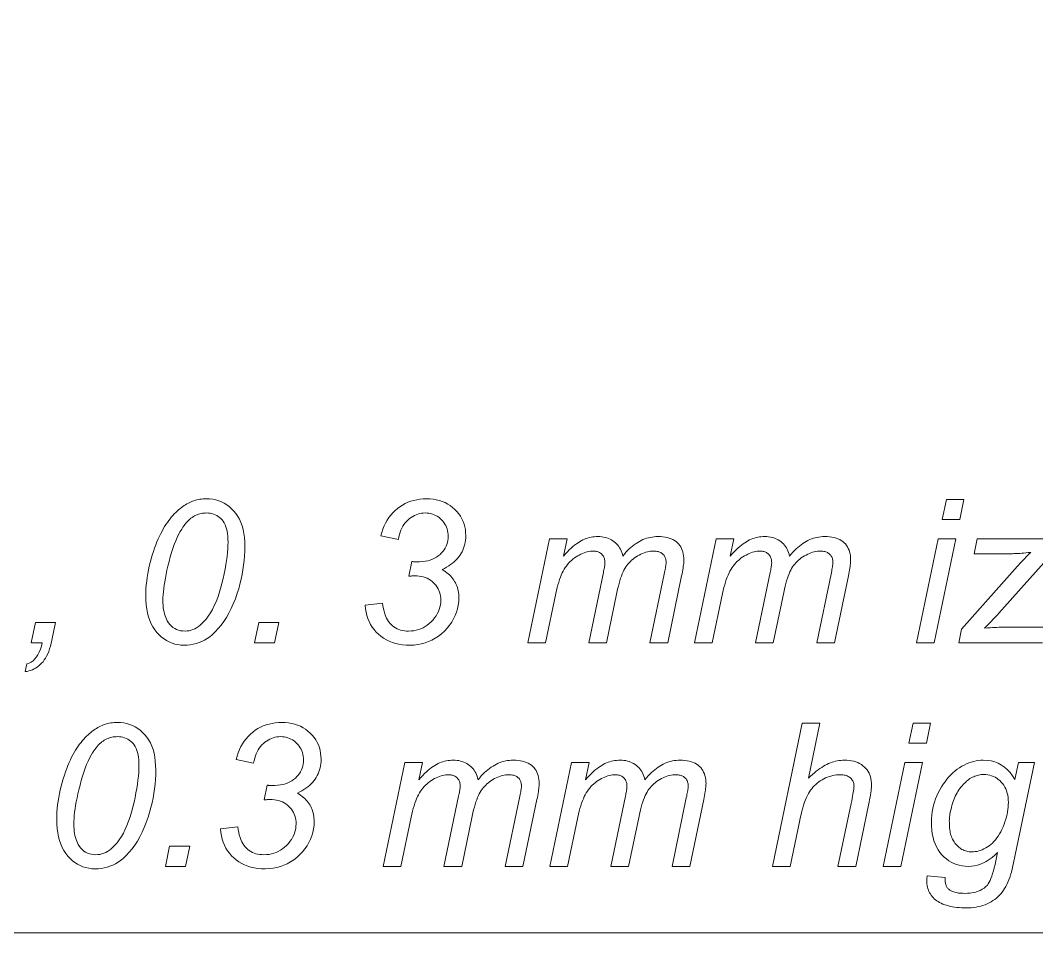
# Model space of a CAD drawing. Extents: x 0 to 420, y 0 to 594.
# Drawn here: x 207.22 to 228.49, y 207 to 226.1 of the extents above; entities that cross this region are included whole.
import ezdxf

# ---------------------------------------------------------------- set-up
doc = ezdxf.new("R2010")
doc.units = 0

msp = doc.modelspace()

# ---------------------------------------------------------------- linework, layer by layer
at = {"lineweight": 13}
for points in [[(145.285, 299.372), (168.107, 207), (242.626, 207)], [(228.612, 213.07), (226.863, 213.07), (226.922, 213.357), (228.09, 214.672), (228.116, 214.7), (228.142, 214.729), (228.168, 214.757), (228.195, 214.785), (228.222, 214.814), (228.251, 214.843), (228.279, 214.872), (228.309, 214.902), (228.338, 214.931), (228.369, 214.961), (228.318, 214.956), (228.269, 214.951), (228.224, 214.947), (228.182, 214.944), (228.142, 214.941), (228.106, 214.939), (228.072, 214.937), (228.042, 214.935), (228.015, 214.935), (227.99, 214.934), (227.182, 214.934), (227.247, 215.243), (228.927, 215.243)], [(228.878, 215.01), (227.7, 213.686), (227.679, 213.663), (227.656, 213.638), (227.631, 213.611), (227.604, 213.583), (227.575, 213.553), (227.544, 213.521), (227.511, 213.487), (227.476, 213.452), (227.44, 213.416), (227.401, 213.377), (227.461, 213.381), (227.517, 213.384), (227.569, 213.386), (227.617, 213.389), (227.661, 213.391), (227.702, 213.393), (227.738, 213.394), (227.771, 213.395), (227.8, 213.395), (227.824, 213.396), (228.68, 213.396)]]:
    msp.add_lwpolyline(points, dxfattribs=at)
for points in [[(209.845, 214.054), (209.846, 214.131), (209.849, 214.207), (209.855, 214.284), (209.863, 214.361), (209.873, 214.438), (209.886, 214.516), (209.901, 214.593), (209.918, 214.671), (209.937, 214.75), (209.959, 214.828), (209.981, 214.905), (210.005, 214.979), (210.029, 215.05), (210.053, 215.117), (210.078, 215.181), (210.104, 215.243), (210.13, 215.301), (210.157, 215.356), (210.184, 215.408), (210.211, 215.456), (210.239, 215.502), (210.267, 215.546), (210.296, 215.588), (210.324, 215.628), (210.353, 215.666), (210.382, 215.702), (210.411, 215.736), (210.44, 215.767), (210.47, 215.797), (210.5, 215.825), (210.53, 215.85), (210.559, 215.875), (210.589, 215.898), (210.618, 215.92), (210.648, 215.94), (210.677, 215.959), (210.706, 215.976), (210.736, 215.992), (210.765, 216.007), (210.793, 216.02), (210.823, 216.032), (210.852, 216.042), (210.883, 216.052), (210.914, 216.06), (210.946, 216.067), (210.978, 216.072), (211.011, 216.077), (211.045, 216.08), (211.079, 216.082), (211.114, 216.082), (211.181, 216.08), (211.247, 216.072), (211.31, 216.059), (211.371, 216.041), (211.429, 216.018), (211.485, 215.99), (211.539, 215.957), (211.591, 215.919), (211.641, 215.875), (211.688, 215.827), (211.731, 215.773), (211.771, 215.715), (211.805, 215.653), (211.835, 215.586), (211.86, 215.514), (211.881, 215.438), (211.897, 215.357), (211.909, 215.272), (211.916, 215.182), (211.918, 215.088), (211.916, 214.989), (211.912, 214.889), (211.904, 214.79), (211.892, 214.692), (211.878, 214.593), (211.86, 214.495), (211.84, 214.397), (211.816, 214.299), (211.789, 214.201), (211.758, 214.104), (211.719, 213.991), (211.677, 213.884), (211.632, 213.783), (211.584, 213.688), (211.533, 213.599), (211.479, 213.515), (211.423, 213.437), (211.363, 213.365), (211.3, 213.299), (211.234, 213.238), (211.182, 213.196), (211.128, 213.159), (211.073, 213.126), (211.017, 213.098), (210.959, 213.074), (210.899, 213.054), (210.838, 213.039), (210.776, 213.028), (210.712, 213.021), (210.647, 213.019), (210.581, 213.022), (210.516, 213.03), (210.454, 213.043), (210.394, 213.061), (210.336, 213.085), (210.28, 213.114), (210.226, 213.149), (210.174, 213.189), (210.125, 213.234), (210.077, 213.284), (210.033, 213.339), (209.994, 213.4), (209.959, 213.465), (209.929, 213.534), (209.903, 213.609), (209.882, 213.689), (209.866, 213.773), (209.854, 213.862), (209.847, 213.956)], [(214.437, 213.856), (214.797, 213.901), (214.806, 213.84), (214.818, 213.782), (214.831, 213.728), (214.846, 213.677), (214.863, 213.631), (214.882, 213.587), (214.903, 213.548), (214.926, 213.511), (214.951, 213.479), (214.978, 213.45), (215.007, 213.424), (215.038, 213.401), (215.07, 213.38), (215.104, 213.363), (215.14, 213.348), (215.178, 213.335), (215.217, 213.326), (215.258, 213.319), (215.301, 213.315), (215.346, 213.314), (215.4, 213.316), (215.452, 213.322), (215.503, 213.331), (215.553, 213.345), (215.601, 213.363), (215.648, 213.384), (215.693, 213.41), (215.737, 213.439), (215.779, 213.473), (215.819, 213.51), (215.857, 213.55), (215.891, 213.591), (215.921, 213.633), (215.947, 213.676), (215.969, 213.721), (215.987, 213.766), (216.001, 213.813), (216.011, 213.861), (216.017, 213.91), (216.019, 213.96), (216.017, 214.004), (216.013, 214.046), (216.005, 214.086), (215.995, 214.125), (215.982, 214.162), (215.965, 214.198), (215.946, 214.232), (215.923, 214.265), (215.898, 214.296), (215.869, 214.326), (215.839, 214.353), (215.806, 214.378), (215.771, 214.399), (215.734, 214.418), (215.695, 214.434), (215.653, 214.447), (215.61, 214.457), (215.565, 214.464), (215.518, 214.468), (215.468, 214.47), (215.462, 214.47), (215.454, 214.47), (215.446, 214.469), (215.436, 214.469), (215.424, 214.468), (215.412, 214.467), (215.398, 214.466), (215.383, 214.465), (215.367, 214.463), (215.35, 214.462), (215.413, 214.771), (215.424, 214.769), (215.434, 214.768), (215.445, 214.766), (215.455, 214.765), (215.465, 214.765), (215.476, 214.764), (215.486, 214.763), (215.496, 214.763), (215.506, 214.763), (215.515, 214.762), (215.577, 214.764), (215.636, 214.769), (215.693, 214.776), (215.746, 214.787), (215.796, 214.801), (215.843, 214.818), (215.888, 214.838), (215.929, 214.861), (215.968, 214.888), (216.004, 214.917), (216.036, 214.949), (216.065, 214.982), (216.091, 215.016), (216.113, 215.052), (216.132, 215.089), (216.147, 215.128), (216.159, 215.168), (216.168, 215.209), (216.173, 215.252), (216.174, 215.297), (216.173, 215.337), (216.169, 215.377), (216.162, 215.415), (216.152, 215.451), (216.139, 215.487), (216.124, 215.521), (216.106, 215.554), (216.085, 215.585), (216.061, 215.616), (216.034, 215.644), (216.006, 215.671), (215.976, 215.695), (215.945, 215.716), (215.912, 215.735), (215.878, 215.75), (215.844, 215.763), (215.807, 215.773), (215.77, 215.78), (215.731, 215.784), (215.691, 215.786), (215.652, 215.784), (215.614, 215.78), (215.576, 215.773), (215.539, 215.763), (215.503, 215.75), (215.468, 215.734), (215.433, 215.715), (215.399, 215.693), (215.366, 215.669), (215.334, 215.641), (215.304, 215.611), (215.275, 215.579), (215.249, 215.544), (215.226, 215.507), (215.204, 215.467), (215.185, 215.425), (215.168, 215.381), (215.153, 215.334), (215.141, 215.285), (215.131, 215.233), (214.766, 215.307), (214.786, 215.379), (214.809, 215.448), (214.835, 215.514), (214.865, 215.576), (214.898, 215.635), (214.934, 215.691), (214.974, 215.743), (215.017, 215.792), (215.063, 215.838), (215.112, 215.88), (215.164, 215.918), (215.218, 215.953), (215.274, 215.983), (215.332, 216.009), (215.392, 216.032), (215.453, 216.05), (215.517, 216.064), (215.582, 216.074), (215.649, 216.08), (215.718, 216.082), (215.79, 216.08), (215.86, 216.073), (215.926, 216.062), (215.99, 216.047), (216.051, 216.027), (216.11, 216.002), (216.165, 215.973), (216.218, 215.94), (216.268, 215.902), (216.315, 215.859), (216.358, 215.814), (216.397, 215.766), (216.431, 215.716), (216.461, 215.665), (216.486, 215.611), (216.506, 215.555), (216.522, 215.497), (216.534, 215.437), (216.54, 215.375), (216.543, 215.311), (216.542, 215.264), (216.538, 215.218), (216.532, 215.174), (216.523, 215.131), (216.512, 215.089), (216.498, 215.048), (216.482, 215.008), (216.464, 214.97), (216.442, 214.933), (216.419, 214.897), (216.393, 214.862), (216.364, 214.828), (216.334, 214.796), (216.3, 214.765), (216.264, 214.735), (216.226, 214.706), (216.185, 214.678), (216.142, 214.652), (216.096, 214.627), (216.048, 214.603), (216.082, 214.582), (216.114, 214.559), (216.145, 214.536), (216.174, 214.512), (216.201, 214.488), (216.227, 214.462), (216.25, 214.436), (216.272, 214.408), (216.292, 214.38), (216.31, 214.351), (216.327, 214.321), (216.342, 214.291), (216.355, 214.259), (216.366, 214.226), (216.376, 214.193), (216.384, 214.159), (216.39, 214.124), (216.394, 214.088), (216.397, 214.051), (216.397, 214.014), (216.394, 213.934), (216.385, 213.857), (216.37, 213.781), (216.349, 213.708), (216.322, 213.637), (216.289, 213.568), (216.25, 213.502), (216.204, 213.437), (216.153, 213.375), (216.096, 213.315), (216.034, 213.258), (215.97, 213.208), (215.904, 213.164), (215.835, 213.125), (215.764, 213.093), (215.691, 213.066), (215.615, 213.046), (215.537, 213.031), (215.457, 213.022), (215.374, 213.019), (215.294, 213.021), (215.218, 213.028), (215.144, 213.04), (215.074, 213.055), (215.006, 213.076), (214.942, 213.101), (214.881, 213.131), (214.823, 213.165), (214.768, 213.204), (214.716, 213.247), (214.668, 213.294), (214.625, 213.345), (214.586, 213.398), (214.551, 213.454), (214.521, 213.513), (214.495, 213.576), (214.474, 213.641), (214.457, 213.71), (214.445, 213.781)], [(226.515, 215.651), (226.603, 216.07), (226.971, 216.07), (226.883, 215.651)], [(210.203, 213.96), (210.204, 213.906), (210.207, 213.855), (210.211, 213.805), (210.218, 213.759), (210.226, 213.714), (210.236, 213.672), (210.248, 213.633), (210.262, 213.596), (210.278, 213.561), (210.295, 213.529), (210.321, 213.488), (210.35, 213.451), (210.381, 213.419), (210.414, 213.391), (210.45, 213.367), (210.488, 213.348), (210.529, 213.333), (210.572, 213.322), (210.618, 213.316), (210.666, 213.314), (210.708, 213.316), (210.75, 213.321), (210.791, 213.331), (210.831, 213.345), (210.871, 213.362), (210.909, 213.384), (210.947, 213.409), (210.984, 213.438), (211.021, 213.471), (211.056, 213.508), (211.106, 213.565), (211.153, 213.628), (211.197, 213.696), (211.239, 213.768), (211.279, 213.846), (211.316, 213.929), (211.35, 214.017), (211.382, 214.11), (211.411, 214.208), (211.438, 214.311), (211.462, 214.415), (211.484, 214.515), (211.503, 214.611), (211.52, 214.704), (211.534, 214.792), (211.545, 214.876), (211.554, 214.957), (211.561, 215.034), (211.565, 215.107), (211.566, 215.176), (211.565, 215.239), (211.561, 215.298), (211.555, 215.354), (211.546, 215.406), (211.535, 215.454), (211.521, 215.499), (211.505, 215.54), (211.487, 215.578), (211.466, 215.612), (211.442, 215.642), (211.417, 215.67), (211.389, 215.694), (211.361, 215.715), (211.33, 215.734), (211.299, 215.75), (211.265, 215.763), (211.23, 215.773), (211.194, 215.78), (211.155, 215.784), (211.116, 215.786), (211.086, 215.785), (211.058, 215.783), (211.029, 215.779), (211.001, 215.774), (210.973, 215.767), (210.946, 215.758), (210.919, 215.749), (210.892, 215.737), (210.866, 215.724), (210.84, 215.71), (210.815, 215.694), (210.79, 215.675), (210.765, 215.655), (210.74, 215.632), (210.715, 215.607), (210.691, 215.58), (210.667, 215.551), (210.643, 215.519), (210.619, 215.486), (210.596, 215.45), (210.563, 215.396), (210.531, 215.336), (210.5, 215.271), (210.47, 215.201), (210.441, 215.126), (210.413, 215.045), (210.385, 214.96), (210.358, 214.869), (210.332, 214.773), (210.307, 214.672), (210.288, 214.586), (210.27, 214.503), (210.254, 214.423), (210.241, 214.346), (210.229, 214.273), (210.22, 214.204), (210.212, 214.138), (210.207, 214.075), (210.204, 214.016)], [(217.84, 213.07), (218.294, 215.243), (218.665, 215.243), (218.589, 214.885), (218.63, 214.93), (218.67, 214.972), (218.709, 215.011), (218.747, 215.047), (218.785, 215.081), (218.821, 215.111), (218.857, 215.139), (218.892, 215.164), (218.926, 215.185), (218.959, 215.205), (218.991, 215.221), (219.025, 215.236), (219.059, 215.249), (219.093, 215.261), (219.128, 215.271), (219.164, 215.278), (219.2, 215.285), (219.236, 215.289), (219.274, 215.292), (219.312, 215.292), (219.351, 215.291), (219.39, 215.288), (219.427, 215.283), (219.463, 215.275), (219.497, 215.266), (219.531, 215.254), (219.563, 215.24), (219.593, 215.224), (219.622, 215.205), (219.65, 215.185), (219.676, 215.163), (219.701, 215.139), (219.723, 215.113), (219.744, 215.086), (219.763, 215.056), (219.78, 215.026), (219.795, 214.993), (219.808, 214.959), (219.82, 214.923), (219.829, 214.885), (219.863, 214.925), (219.896, 214.963), (219.93, 214.999), (219.965, 215.032), (219.999, 215.064), (220.034, 215.094), (220.07, 215.121), (220.106, 215.147), (220.142, 215.17), (220.178, 215.191), (220.215, 215.21), (220.252, 215.228), (220.29, 215.243), (220.328, 215.256), (220.366, 215.267), (220.405, 215.276), (220.444, 215.283), (220.484, 215.288), (220.524, 215.291), (220.564, 215.292), (220.617, 215.291), (220.667, 215.287), (220.715, 215.281), (220.76, 215.272), (220.802, 215.26), (220.842, 215.246), (220.878, 215.229), (220.912, 215.21), (220.944, 215.188), (220.972, 215.164), (220.998, 215.137), (221.021, 215.108), (221.042, 215.077), (221.059, 215.044), (221.074, 215.009), (221.086, 214.971), (221.096, 214.932), (221.103, 214.891), (221.107, 214.847), (221.108, 214.801), (221.108, 214.78), (221.106, 214.756), (221.104, 214.729), (221.101, 214.7), (221.096, 214.668), (221.091, 214.634), (221.085, 214.597), (221.078, 214.557), (221.07, 214.515), (221.061, 214.47), (220.769, 213.07), (220.398, 213.07), (220.697, 214.507), (220.704, 214.541), (220.711, 214.573), (220.717, 214.603), (220.722, 214.631), (220.726, 214.658), (220.73, 214.682), (220.732, 214.704), (220.734, 214.724), (220.735, 214.742), (220.736, 214.758), (220.735, 214.779), (220.733, 214.799), (220.73, 214.818), (220.725, 214.836), (220.719, 214.854), (220.711, 214.87), (220.703, 214.885), (220.693, 214.9), (220.681, 214.913), (220.668, 214.926), (220.654, 214.938), (220.639, 214.948), (220.623, 214.958), (220.605, 214.965), (220.587, 214.972), (220.567, 214.978), (220.547, 214.982), (220.525, 214.985), (220.502, 214.987), (220.478, 214.988), (220.445, 214.987), (220.411, 214.984), (220.378, 214.979), (220.344, 214.972), (220.311, 214.963), (220.277, 214.951), (220.243, 214.938), (220.209, 214.923), (220.175, 214.906), (220.14, 214.887), (220.107, 214.867), (220.075, 214.845), (220.044, 214.822), (220.015, 214.797), (219.988, 214.771), (219.962, 214.745), (219.937, 214.716), (219.914, 214.687), (219.893, 214.656), (219.873, 214.624), (219.854, 214.59), (219.836, 214.552), (219.818, 214.511), (219.801, 214.466), (219.784, 214.418), (219.768, 214.366), (219.752, 214.311), (219.736, 214.252), (219.721, 214.19), (219.706, 214.124), (219.485, 213.07), (219.115, 213.07), (219.422, 214.537), (219.428, 214.566), (219.434, 214.594), (219.439, 214.619), (219.443, 214.643), (219.447, 214.665), (219.45, 214.686), (219.452, 214.704), (219.453, 214.721), (219.454, 214.737), (219.455, 214.75), (219.454, 214.771), (219.452, 214.791), (219.449, 214.81), (219.444, 214.829), (219.438, 214.846), (219.431, 214.863), (219.422, 214.879), (219.412, 214.894), (219.401, 214.909), (219.388, 214.922), (219.375, 214.935), (219.36, 214.946), (219.345, 214.956), (219.329, 214.964), (219.312, 214.971), (219.294, 214.977), (219.276, 214.982), (219.256, 214.985), (219.236, 214.987), (219.215, 214.988), (219.184, 214.987), (219.152, 214.984), (219.119, 214.979), (219.087, 214.972), (219.054, 214.963), (219.021, 214.951), (218.987, 214.938), (218.953, 214.923), (218.919, 214.906), (218.885, 214.887), (218.851, 214.866), (218.818, 214.844), (218.787, 214.82), (218.757, 214.794), (218.728, 214.767), (218.701, 214.739), (218.674, 214.708), (218.649, 214.676), (218.626, 214.643), (218.603, 214.608), (218.582, 214.571), (218.562, 214.53), (218.542, 214.487), (218.523, 214.44), (218.505, 214.391), (218.487, 214.338), (218.471, 214.283), (218.455, 214.224), (218.44, 214.162), (218.425, 214.097), (218.211, 213.07)], [(221.331, 213.07), (221.786, 215.243), (222.156, 215.243), (222.08, 214.885), (222.121, 214.93), (222.161, 214.972), (222.2, 215.011), (222.239, 215.047), (222.276, 215.081), (222.312, 215.111), (222.348, 215.139), (222.383, 215.164), (222.417, 215.185), (222.45, 215.205), (222.482, 215.221), (222.516, 215.236), (222.55, 215.249), (222.584, 215.261), (222.619, 215.271), (222.655, 215.278), (222.691, 215.285), (222.728, 215.289), (222.765, 215.292), (222.803, 215.292), (222.842, 215.291), (222.881, 215.288), (222.918, 215.283), (222.954, 215.275), (222.989, 215.266), (223.022, 215.254), (223.054, 215.24), (223.084, 215.224), (223.113, 215.205), (223.141, 215.185), (223.168, 215.163), (223.192, 215.139), (223.215, 215.113), (223.235, 215.086), (223.254, 215.056), (223.271, 215.026), (223.286, 214.993), (223.299, 214.959), (223.311, 214.923), (223.32, 214.885), (223.354, 214.925), (223.387, 214.963), (223.421, 214.999), (223.456, 215.032), (223.49, 215.064), (223.526, 215.094), (223.561, 215.121), (223.597, 215.147), (223.633, 215.17), (223.669, 215.191), (223.706, 215.21), (223.743, 215.228), (223.781, 215.243), (223.819, 215.256), (223.857, 215.267), (223.896, 215.276), (223.935, 215.283), (223.975, 215.288), (224.015, 215.291), (224.055, 215.292), (224.108, 215.291), (224.158, 215.287), (224.206, 215.281), (224.251, 215.272), (224.293, 215.26), (224.333, 215.246), (224.369, 215.229), (224.403, 215.21), (224.435, 215.188), (224.463, 215.164), (224.489, 215.137), (224.512, 215.108), (224.533, 215.077), (224.55, 215.044), (224.565, 215.009), (224.578, 214.971), (224.587, 214.932), (224.594, 214.891), (224.598, 214.847), (224.599, 214.801), (224.599, 214.78), (224.597, 214.756), (224.595, 214.729), (224.592, 214.7), (224.588, 214.668), (224.582, 214.634), (224.576, 214.597), (224.569, 214.557), (224.561, 214.515), (224.552, 214.47), (224.26, 213.07), (223.889, 213.07), (224.188, 214.507), (224.195, 214.541), (224.202, 214.573), (224.208, 214.603), (224.213, 214.631), (224.217, 214.658), (224.221, 214.682), (224.223, 214.704), (224.225, 214.724), (224.227, 214.742), (224.227, 214.758), (224.226, 214.779), (224.224, 214.799), (224.221, 214.818), (224.216, 214.836), (224.21, 214.854), (224.203, 214.87), (224.194, 214.885), (224.184, 214.9), (224.172, 214.913), (224.159, 214.926), (224.145, 214.938), (224.13, 214.948), (224.114, 214.958), (224.097, 214.965), (224.078, 214.972), (224.058, 214.978), (224.038, 214.982), (224.016, 214.985), (223.993, 214.987), (223.969, 214.988), (223.936, 214.987), (223.903, 214.984), (223.869, 214.979), (223.835, 214.972), (223.802, 214.963), (223.768, 214.951), (223.734, 214.938), (223.7, 214.923), (223.666, 214.906), (223.631, 214.887), (223.598, 214.867), (223.566, 214.845), (223.535, 214.822), (223.506, 214.797), (223.479, 214.771), (223.453, 214.745), (223.428, 214.716), (223.406, 214.687), (223.384, 214.656), (223.364, 214.624), (223.346, 214.59), (223.327, 214.552), (223.309, 214.511), (223.292, 214.466), (223.275, 214.418), (223.259, 214.366), (223.243, 214.311), (223.227, 214.252), (223.212, 214.19), (223.198, 214.124), (222.977, 213.07), (222.606, 213.07), (222.913, 214.537), (222.919, 214.566), (222.925, 214.594), (222.93, 214.619), (222.934, 214.643), (222.938, 214.665), (222.941, 214.686), (222.943, 214.704), (222.945, 214.721), (222.946, 214.737), (222.946, 214.75), (222.945, 214.771), (222.943, 214.791), (222.94, 214.81), (222.935, 214.829), (222.929, 214.846), (222.922, 214.863), (222.913, 214.879), (222.903, 214.894), (222.892, 214.909), (222.879, 214.922), (222.866, 214.935), (222.851, 214.946), (222.836, 214.956), (222.82, 214.964), (222.803, 214.971), (222.785, 214.977), (222.767, 214.982), (222.747, 214.985), (222.727, 214.987), (222.706, 214.988), (222.675, 214.987), (222.643, 214.984), (222.611, 214.979), (222.578, 214.972), (222.545, 214.963), (222.512, 214.951), (222.478, 214.938), (222.445, 214.923), (222.41, 214.906), (222.376, 214.887), (222.342, 214.866), (222.309, 214.844), (222.278, 214.82), (222.248, 214.794), (222.219, 214.767), (222.192, 214.739), (222.165, 214.708), (222.141, 214.676), (222.117, 214.643), (222.095, 214.608), (222.073, 214.571), (222.053, 214.53), (222.033, 214.487), (222.014, 214.44), (221.996, 214.391), (221.978, 214.338), (221.962, 214.283), (221.946, 214.224), (221.931, 214.162), (221.917, 214.097), (221.702, 213.07)], [(225.975, 213.07), (226.429, 215.243), (226.799, 215.243), (226.345, 213.07)], [(207.447, 213.07), (207.535, 213.49), (207.956, 213.49), (207.88, 213.123), (207.866, 213.059), (207.85, 212.999), (207.832, 212.941), (207.812, 212.888), (207.792, 212.838), (207.769, 212.791), (207.745, 212.748), (207.72, 212.709), (207.693, 212.673), (207.665, 212.64), (207.635, 212.611), (207.604, 212.584), (207.572, 212.56), (207.539, 212.539), (207.505, 212.52), (207.47, 212.503), (207.434, 212.49), (207.397, 212.479), (207.359, 212.47), (207.32, 212.464), (207.354, 212.626), (207.402, 212.643), (207.445, 212.665), (207.486, 212.694), (207.523, 212.73), (207.557, 212.771), (207.587, 212.818), (207.614, 212.872), (207.638, 212.932), (207.659, 212.998), (207.676, 213.07)], [(212.121, 213.07), (212.209, 213.49), (212.628, 213.49), (212.538, 213.07)], [(207.981, 209.372), (207.982, 209.449), (207.985, 209.525), (207.991, 209.602), (207.999, 209.679), (208.009, 209.756), (208.022, 209.833), (208.036, 209.911), (208.053, 209.989), (208.073, 210.067), (208.094, 210.146), (208.117, 210.223), (208.141, 210.297), (208.165, 210.367), (208.189, 210.435), (208.214, 210.499), (208.24, 210.561), (208.266, 210.619), (208.292, 210.674), (208.319, 210.725), (208.347, 210.774), (208.375, 210.82), (208.403, 210.864), (208.431, 210.906), (208.46, 210.946), (208.489, 210.984), (208.518, 211.02), (208.547, 211.053), (208.576, 211.085), (208.606, 211.115), (208.636, 211.142), (208.665, 211.168), (208.695, 211.193), (208.725, 211.216), (208.754, 211.238), (208.784, 211.258), (208.813, 211.277), (208.842, 211.294), (208.871, 211.31), (208.9, 211.325), (208.929, 211.338), (208.958, 211.35), (208.988, 211.36), (209.019, 211.37), (209.05, 211.378), (209.081, 211.385), (209.114, 211.39), (209.147, 211.395), (209.18, 211.398), (209.215, 211.4), (209.249, 211.4), (209.317, 211.398), (209.382, 211.39), (209.445, 211.377), (209.506, 211.359), (209.565, 211.336), (209.621, 211.308), (209.675, 211.275), (209.727, 211.237), (209.776, 211.193), (209.823, 211.144), (209.867, 211.091), (209.906, 211.033), (209.941, 210.971), (209.971, 210.904), (209.996, 210.832), (210.017, 210.756), (210.033, 210.675), (210.044, 210.59), (210.051, 210.5), (210.054, 210.406), (210.052, 210.306), (210.047, 210.207), (210.039, 210.108), (210.028, 210.01), (210.014, 209.911), (209.996, 209.813), (209.975, 209.715), (209.952, 209.617), (209.924, 209.519), (209.894, 209.421), (209.855, 209.309), (209.813, 209.202), (209.768, 209.101), (209.72, 209.006), (209.669, 208.916), (209.615, 208.833), (209.558, 208.755), (209.499, 208.683), (209.436, 208.616), (209.37, 208.556), (209.318, 208.514), (209.264, 208.477), (209.209, 208.444), (209.152, 208.416), (209.094, 208.392), (209.035, 208.372), (208.974, 208.357), (208.912, 208.346), (208.848, 208.339), (208.783, 208.337), (208.716, 208.339), (208.652, 208.347), (208.59, 208.361), (208.53, 208.379), (208.472, 208.403), (208.416, 208.432), (208.362, 208.467), (208.31, 208.506), (208.26, 208.551), (208.213, 208.602), (208.169, 208.657), (208.129, 208.717), (208.094, 208.782), (208.064, 208.852), (208.039, 208.927), (208.018, 209.006), (208.002, 209.091), (207.99, 209.18), (207.983, 209.274)], [(211.408, 209.174), (211.769, 209.219), (211.778, 209.158), (211.789, 209.1), (211.802, 209.046), (211.817, 208.995), (211.834, 208.948), (211.853, 208.905), (211.874, 208.865), (211.898, 208.829), (211.923, 208.797), (211.95, 208.768), (211.979, 208.742), (212.009, 208.719), (212.042, 208.698), (212.076, 208.681), (212.112, 208.666), (212.149, 208.653), (212.189, 208.644), (212.23, 208.637), (212.272, 208.633), (212.317, 208.632), (212.371, 208.633), (212.424, 208.639), (212.475, 208.649), (212.524, 208.663), (212.573, 208.681), (212.619, 208.702), (212.664, 208.728), (212.708, 208.757), (212.75, 208.791), (212.791, 208.828), (212.829, 208.868), (212.863, 208.909), (212.892, 208.951), (212.918, 208.994), (212.94, 209.039), (212.958, 209.084), (212.972, 209.131), (212.982, 209.179), (212.988, 209.228), (212.99, 209.278), (212.989, 209.322), (212.984, 209.364), (212.977, 209.404), (212.966, 209.443), (212.953, 209.48), (212.936, 209.516), (212.917, 209.55), (212.895, 209.583), (212.869, 209.614), (212.841, 209.643), (212.81, 209.671), (212.777, 209.695), (212.742, 209.717), (212.705, 209.736), (212.666, 209.752), (212.625, 209.765), (212.582, 209.775), (212.536, 209.782), (212.489, 209.786), (212.44, 209.788), (212.433, 209.788), (212.426, 209.787), (212.417, 209.787), (212.407, 209.786), (212.396, 209.786), (212.383, 209.785), (212.37, 209.784), (212.355, 209.782), (212.338, 209.781), (212.321, 209.78), (212.384, 210.089), (212.395, 210.087), (212.406, 210.086), (212.416, 210.084), (212.426, 210.083), (212.437, 210.082), (212.447, 210.082), (212.457, 210.081), (212.467, 210.081), (212.477, 210.08), (212.487, 210.08), (212.549, 210.082), (212.608, 210.087), (212.664, 210.094), (212.717, 210.105), (212.767, 210.119), (212.815, 210.136), (212.859, 210.156), (212.901, 210.179), (212.939, 210.206), (212.975, 210.235), (213.007, 210.266), (213.036, 210.299), (213.062, 210.334), (213.084, 210.37), (213.103, 210.407), (213.118, 210.446), (213.13, 210.486), (213.139, 210.527), (213.144, 210.57), (213.146, 210.614), (213.144, 210.655), (213.14, 210.695), (213.133, 210.733), (213.123, 210.769), (213.111, 210.805), (213.095, 210.839), (213.077, 210.872), (213.056, 210.903), (213.032, 210.933), (213.006, 210.962), (212.977, 210.989), (212.947, 211.013), (212.916, 211.034), (212.883, 211.053), (212.85, 211.068), (212.815, 211.081), (212.779, 211.091), (212.741, 211.098), (212.703, 211.102), (212.663, 211.104), (212.624, 211.102), (212.585, 211.098), (212.547, 211.091), (212.51, 211.08), (212.474, 211.067), (212.439, 211.052), (212.404, 211.033), (212.371, 211.011), (212.338, 210.987), (212.306, 210.959), (212.275, 210.929), (212.247, 210.897), (212.221, 210.862), (212.197, 210.825), (212.176, 210.785), (212.156, 210.743), (212.139, 210.699), (212.125, 210.652), (212.112, 210.603), (212.102, 210.551), (211.738, 210.625), (211.758, 210.697), (211.78, 210.766), (211.807, 210.832), (211.836, 210.894), (211.869, 210.953), (211.906, 211.009), (211.945, 211.061), (211.988, 211.11), (212.034, 211.155), (212.084, 211.198), (212.136, 211.236), (212.19, 211.271), (212.246, 211.301), (212.303, 211.327), (212.363, 211.35), (212.425, 211.368), (212.488, 211.382), (212.553, 211.392), (212.62, 211.398), (212.689, 211.4), (212.762, 211.398), (212.831, 211.391), (212.898, 211.38), (212.962, 211.365), (213.023, 211.345), (213.081, 211.32), (213.136, 211.291), (213.189, 211.258), (213.239, 211.22), (213.286, 211.177), (213.329, 211.132), (213.368, 211.084), (213.402, 211.034), (213.432, 210.982), (213.457, 210.929), (213.478, 210.873), (213.494, 210.815), (213.505, 210.755), (213.512, 210.693), (213.514, 210.629), (213.513, 210.582), (213.509, 210.536), (213.503, 210.492), (213.494, 210.449), (213.483, 210.407), (213.47, 210.366), (213.453, 210.326), (213.435, 210.288), (213.414, 210.25), (213.39, 210.214), (213.364, 210.18), (213.336, 210.146), (213.305, 210.114), (213.271, 210.082), (213.236, 210.052), (213.197, 210.024), (213.156, 209.996), (213.113, 209.97), (213.067, 209.945), (213.019, 209.921), (213.053, 209.899), (213.086, 209.877), (213.116, 209.854), (213.145, 209.83), (213.173, 209.806), (213.198, 209.78), (213.222, 209.754), (213.243, 209.726), (213.264, 209.698), (213.282, 209.669), (213.298, 209.639), (213.313, 209.608), (213.326, 209.577), (213.337, 209.544), (213.347, 209.511), (213.355, 209.477), (213.361, 209.442), (213.365, 209.406), (213.368, 209.369), (213.369, 209.331), (213.366, 209.252), (213.357, 209.174), (213.342, 209.099), (213.321, 209.026), (213.293, 208.955), (213.26, 208.886), (213.221, 208.82), (213.176, 208.755), (213.124, 208.693), (213.067, 208.633), (213.005, 208.576), (212.942, 208.526), (212.875, 208.482), (212.807, 208.443), (212.736, 208.411), (212.662, 208.384), (212.587, 208.363), (212.509, 208.349), (212.428, 208.34), (212.346, 208.337), (212.266, 208.339), (212.189, 208.346), (212.115, 208.357), (212.045, 208.373), (211.978, 208.394), (211.913, 208.419), (211.852, 208.449), (211.794, 208.483), (211.739, 208.522), (211.688, 208.565), (211.64, 208.612), (211.596, 208.662), (211.557, 208.716), (211.523, 208.772), (211.493, 208.831), (211.467, 208.894), (211.446, 208.959), (211.429, 209.028), (211.416, 209.099)], [(222.96, 208.388), (223.586, 211.388), (223.957, 211.388), (223.717, 210.236), (223.758, 210.275), (223.799, 210.312), (223.839, 210.346), (223.878, 210.378), (223.917, 210.408), (223.955, 210.436), (223.993, 210.461), (224.03, 210.484), (224.066, 210.505), (224.102, 210.523), (224.138, 210.54), (224.174, 210.555), (224.21, 210.568), (224.246, 210.579), (224.283, 210.589), (224.319, 210.596), (224.356, 210.603), (224.393, 210.607), (224.431, 210.609), (224.468, 210.61), (224.521, 210.609), (224.572, 210.605), (224.62, 210.598), (224.665, 210.588), (224.708, 210.575), (224.749, 210.559), (224.787, 210.541), (224.823, 210.519), (224.857, 210.495), (224.888, 210.468), (224.916, 210.439), (224.942, 210.408), (224.964, 210.375), (224.984, 210.34), (225, 210.303), (225.013, 210.265), (225.024, 210.224), (225.031, 210.182), (225.036, 210.138), (225.037, 210.093), (225.037, 210.068), (225.035, 210.039), (225.031, 210.007), (225.027, 209.97), (225.021, 209.93), (225.014, 209.886), (225.005, 209.838), (224.995, 209.786), (224.984, 209.731), (224.972, 209.671), (224.704, 208.388), (224.333, 208.388), (224.61, 209.704), (224.621, 209.759), (224.631, 209.81), (224.64, 209.857), (224.648, 209.899), (224.654, 209.937), (224.659, 209.971), (224.664, 210.001), (224.667, 210.026), (224.668, 210.047), (224.669, 210.064), (224.668, 210.085), (224.666, 210.105), (224.662, 210.124), (224.657, 210.143), (224.651, 210.161), (224.642, 210.178), (224.633, 210.194), (224.622, 210.209), (224.609, 210.224), (224.595, 210.238), (224.58, 210.251), (224.563, 210.262), (224.545, 210.272), (224.526, 210.281), (224.505, 210.289), (224.483, 210.295), (224.46, 210.299), (224.435, 210.303), (224.41, 210.305), (224.382, 210.305), (224.343, 210.304), (224.303, 210.301), (224.264, 210.296), (224.225, 210.289), (224.187, 210.279), (224.148, 210.268), (224.111, 210.254), (224.073, 210.238), (224.036, 210.22), (224, 210.2), (223.964, 210.178), (223.93, 210.155), (223.898, 210.13), (223.867, 210.103), (223.837, 210.075), (223.81, 210.046), (223.783, 210.014), (223.759, 209.982), (223.736, 209.947), (223.714, 209.912), (223.694, 209.873), (223.674, 209.829), (223.654, 209.781), (223.634, 209.729), (223.615, 209.672), (223.597, 209.611), (223.578, 209.545), (223.56, 209.475), (223.542, 209.4), (223.525, 209.321), (223.331, 208.388)], [(225.817, 210.968), (225.905, 211.388), (226.273, 211.388), (226.185, 210.968)], [(208.339, 209.278), (208.34, 209.224), (208.342, 209.173), (208.347, 209.123), (208.354, 209.076), (208.362, 209.032), (208.372, 208.99), (208.384, 208.951), (208.398, 208.913), (208.413, 208.879), (208.431, 208.846), (208.457, 208.806), (208.486, 208.769), (208.517, 208.737), (208.55, 208.709), (208.586, 208.685), (208.624, 208.666), (208.665, 208.651), (208.708, 208.64), (208.753, 208.634), (208.801, 208.632), (208.844, 208.633), (208.886, 208.639), (208.927, 208.649), (208.967, 208.663), (209.006, 208.68), (209.045, 208.702), (209.083, 208.727), (209.12, 208.756), (209.157, 208.789), (209.192, 208.826), (209.242, 208.883), (209.289, 208.946), (209.333, 209.013), (209.375, 209.086), (209.414, 209.164), (209.451, 209.247), (209.486, 209.335), (209.518, 209.428), (209.547, 209.526), (209.574, 209.629), (209.598, 209.733), (209.62, 209.833), (209.639, 209.929), (209.656, 210.021), (209.67, 210.11), (209.681, 210.194), (209.69, 210.275), (209.697, 210.352), (209.7, 210.425), (209.702, 210.494), (209.7, 210.557), (209.697, 210.616), (209.691, 210.672), (209.682, 210.724), (209.671, 210.772), (209.657, 210.817), (209.641, 210.858), (209.622, 210.896), (209.601, 210.93), (209.578, 210.96), (209.552, 210.988), (209.525, 211.012), (209.497, 211.033), (209.466, 211.052), (209.434, 211.068), (209.401, 211.081), (209.366, 211.091), (209.329, 211.098), (209.291, 211.102), (209.251, 211.104), (209.222, 211.103), (209.193, 211.101), (209.165, 211.097), (209.137, 211.091), (209.109, 211.085), (209.082, 211.076), (209.055, 211.066), (209.028, 211.055), (209.002, 211.042), (208.976, 211.028), (208.951, 211.012), (208.926, 210.993), (208.901, 210.973), (208.876, 210.95), (208.851, 210.925), (208.827, 210.898), (208.803, 210.869), (208.779, 210.837), (208.755, 210.804), (208.732, 210.768), (208.699, 210.713), (208.667, 210.654), (208.636, 210.589), (208.606, 210.519), (208.577, 210.444), (208.548, 210.363), (208.521, 210.278), (208.494, 210.187), (208.468, 210.091), (208.443, 209.99), (208.423, 209.904), (208.406, 209.82), (208.39, 209.741), (208.376, 209.664), (208.365, 209.591), (208.355, 209.522), (208.348, 209.456), (208.343, 209.393), (208.34, 209.334)], [(214.812, 208.388), (215.266, 210.561), (215.636, 210.561), (215.56, 210.203), (215.601, 210.248), (215.641, 210.29), (215.681, 210.329), (215.719, 210.365), (215.756, 210.399), (215.793, 210.429), (215.828, 210.457), (215.863, 210.481), (215.897, 210.503), (215.93, 210.522), (215.963, 210.539), (215.996, 210.554), (216.03, 210.567), (216.064, 210.579), (216.099, 210.588), (216.135, 210.596), (216.171, 210.602), (216.208, 210.607), (216.245, 210.609), (216.283, 210.61), (216.323, 210.609), (216.361, 210.606), (216.398, 210.601), (216.434, 210.593), (216.469, 210.584), (216.502, 210.572), (216.534, 210.558), (216.564, 210.542), (216.594, 210.523), (216.622, 210.503), (216.648, 210.481), (216.672, 210.457), (216.695, 210.431), (216.716, 210.403), (216.734, 210.374), (216.751, 210.343), (216.766, 210.311), (216.78, 210.277), (216.791, 210.241), (216.801, 210.203), (216.834, 210.243), (216.868, 210.281), (216.902, 210.317), (216.936, 210.35), (216.971, 210.382), (217.006, 210.411), (217.041, 210.439), (217.077, 210.464), (217.113, 210.488), (217.15, 210.509), (217.186, 210.528), (217.224, 210.546), (217.261, 210.561), (217.299, 210.574), (217.338, 210.585), (217.376, 210.594), (217.415, 210.601), (217.455, 210.606), (217.495, 210.609), (217.535, 210.61), (217.588, 210.609), (217.639, 210.605), (217.686, 210.599), (217.731, 210.59), (217.773, 210.578), (217.813, 210.564), (217.85, 210.547), (217.884, 210.528), (217.915, 210.506), (217.943, 210.481), (217.969, 210.455), (217.992, 210.426), (218.013, 210.395), (218.031, 210.362), (218.046, 210.326), (218.058, 210.289), (218.067, 210.25), (218.074, 210.208), (218.078, 210.165), (218.08, 210.119), (218.079, 210.098), (218.078, 210.074), (218.075, 210.047), (218.072, 210.018), (218.068, 209.986), (218.063, 209.952), (218.057, 209.915), (218.049, 209.875), (218.041, 209.833), (218.033, 209.788), (217.74, 208.388), (217.369, 208.388), (217.668, 209.825), (217.676, 209.859), (217.682, 209.891), (217.688, 209.921), (217.693, 209.949), (217.697, 209.975), (217.701, 210), (217.704, 210.022), (217.706, 210.042), (217.707, 210.06), (217.707, 210.076), (217.706, 210.097), (217.704, 210.117), (217.701, 210.136), (217.696, 210.154), (217.69, 210.171), (217.683, 210.188), (217.674, 210.203), (217.664, 210.218), (217.652, 210.231), (217.64, 210.244), (217.626, 210.256), (217.61, 210.266), (217.594, 210.275), (217.577, 210.283), (217.558, 210.29), (217.539, 210.296), (217.518, 210.3), (217.496, 210.303), (217.473, 210.305), (217.449, 210.305), (217.416, 210.304), (217.383, 210.301), (217.349, 210.296), (217.316, 210.289), (217.282, 210.28), (217.248, 210.269), (217.214, 210.256), (217.18, 210.241), (217.146, 210.224), (217.112, 210.205), (217.078, 210.185), (217.046, 210.163), (217.015, 210.139), (216.986, 210.115), (216.959, 210.089), (216.933, 210.062), (216.909, 210.034), (216.886, 210.005), (216.864, 209.974), (216.845, 209.942), (216.826, 209.908), (216.807, 209.87), (216.79, 209.829), (216.772, 209.784), (216.755, 209.736), (216.739, 209.684), (216.723, 209.629), (216.707, 209.57), (216.692, 209.508), (216.678, 209.442), (216.457, 208.388), (216.086, 208.388), (216.393, 209.855), (216.4, 209.884), (216.405, 209.912), (216.41, 209.937), (216.414, 209.961), (216.418, 209.983), (216.421, 210.004), (216.423, 210.022), (216.425, 210.039), (216.426, 210.055), (216.426, 210.068), (216.425, 210.089), (216.423, 210.109), (216.42, 210.128), (216.415, 210.147), (216.409, 210.164), (216.402, 210.181), (216.394, 210.197), (216.384, 210.212), (216.372, 210.226), (216.36, 210.24), (216.346, 210.252), (216.331, 210.264), (216.316, 210.273), (216.3, 210.282), (216.283, 210.289), (216.265, 210.295), (216.247, 210.3), (216.228, 210.303), (216.208, 210.305), (216.187, 210.305), (216.155, 210.304), (216.123, 210.301), (216.091, 210.296), (216.058, 210.289), (216.025, 210.28), (215.992, 210.269), (215.959, 210.256), (215.925, 210.241), (215.891, 210.224), (215.856, 210.205), (215.822, 210.184), (215.79, 210.162), (215.758, 210.138), (215.728, 210.112), (215.699, 210.085), (215.672, 210.057), (215.646, 210.026), (215.621, 209.994), (215.597, 209.961), (215.575, 209.926), (215.554, 209.889), (215.533, 209.848), (215.513, 209.805), (215.494, 209.758), (215.476, 209.709), (215.459, 209.656), (215.442, 209.6), (215.426, 209.542), (215.411, 209.48), (215.397, 209.415), (215.182, 208.388)], [(218.303, 208.388), (218.757, 210.561), (219.127, 210.561), (219.052, 210.203), (219.093, 210.248), (219.133, 210.29), (219.172, 210.329), (219.21, 210.365), (219.247, 210.399), (219.284, 210.429), (219.319, 210.457), (219.354, 210.481), (219.388, 210.503), (219.421, 210.522), (219.454, 210.539), (219.487, 210.554), (219.521, 210.567), (219.556, 210.579), (219.591, 210.588), (219.626, 210.596), (219.662, 210.602), (219.699, 210.607), (219.736, 210.609), (219.774, 210.61), (219.814, 210.609), (219.852, 210.606), (219.89, 210.601), (219.925, 210.593), (219.96, 210.584), (219.993, 210.572), (220.025, 210.558), (220.056, 210.542), (220.085, 210.523), (220.113, 210.503), (220.139, 210.481), (220.163, 210.457), (220.186, 210.431), (220.207, 210.403), (220.225, 210.374), (220.242, 210.343), (220.258, 210.311), (220.271, 210.277), (220.282, 210.241), (220.292, 210.203), (220.325, 210.243), (220.359, 210.281), (220.393, 210.317), (220.427, 210.35), (220.462, 210.382), (220.497, 210.411), (220.532, 210.439), (220.568, 210.464), (220.604, 210.488), (220.641, 210.509), (220.677, 210.528), (220.715, 210.546), (220.752, 210.561), (220.79, 210.574), (220.829, 210.585), (220.867, 210.594), (220.907, 210.601), (220.946, 210.606), (220.986, 210.609), (221.026, 210.61), (221.079, 210.609), (221.13, 210.605), (221.177, 210.599), (221.222, 210.59), (221.265, 210.578), (221.304, 210.564), (221.341, 210.547), (221.375, 210.528), (221.406, 210.506), (221.435, 210.481), (221.46, 210.455), (221.484, 210.426), (221.504, 210.395), (221.522, 210.362), (221.537, 210.326), (221.549, 210.289), (221.558, 210.25), (221.565, 210.208), (221.569, 210.165), (221.571, 210.119), (221.57, 210.098), (221.569, 210.074), (221.566, 210.047), (221.563, 210.018), (221.559, 209.986), (221.554, 209.952), (221.548, 209.915), (221.541, 209.875), (221.533, 209.833), (221.524, 209.788), (221.231, 208.388), (220.861, 208.388), (221.159, 209.825), (221.167, 209.859), (221.173, 209.891), (221.179, 209.921), (221.184, 209.949), (221.189, 209.975), (221.192, 210), (221.195, 210.022), (221.197, 210.042), (221.198, 210.06), (221.198, 210.076), (221.198, 210.097), (221.196, 210.117), (221.192, 210.136), (221.187, 210.154), (221.181, 210.171), (221.174, 210.188), (221.165, 210.203), (221.155, 210.218), (221.144, 210.231), (221.131, 210.244), (221.117, 210.256), (221.102, 210.266), (221.085, 210.275), (221.068, 210.283), (221.049, 210.29), (221.03, 210.296), (221.009, 210.3), (220.987, 210.303), (220.964, 210.305), (220.94, 210.305), (220.907, 210.304), (220.874, 210.301), (220.84, 210.296), (220.807, 210.289), (220.773, 210.28), (220.739, 210.269), (220.705, 210.256), (220.671, 210.241), (220.637, 210.224), (220.603, 210.205), (220.569, 210.185), (220.537, 210.163), (220.507, 210.139), (220.478, 210.115), (220.45, 210.089), (220.424, 210.062), (220.4, 210.034), (220.377, 210.005), (220.356, 209.974), (220.336, 209.942), (220.317, 209.908), (220.299, 209.87), (220.281, 209.829), (220.263, 209.784), (220.246, 209.736), (220.23, 209.684), (220.214, 209.629), (220.199, 209.57), (220.184, 209.508), (220.169, 209.442), (219.948, 208.388), (219.578, 208.388), (219.884, 209.855), (219.891, 209.884), (219.896, 209.912), (219.901, 209.937), (219.905, 209.961), (219.909, 209.983), (219.912, 210.004), (219.914, 210.022), (219.916, 210.039), (219.917, 210.055), (219.917, 210.068), (219.917, 210.089), (219.915, 210.109), (219.911, 210.128), (219.907, 210.147), (219.901, 210.164), (219.893, 210.181), (219.885, 210.197), (219.875, 210.212), (219.863, 210.226), (219.851, 210.24), (219.837, 210.252), (219.823, 210.264), (219.807, 210.273), (219.791, 210.282), (219.774, 210.289), (219.757, 210.295), (219.738, 210.3), (219.719, 210.303), (219.699, 210.305), (219.678, 210.305), (219.646, 210.304), (219.614, 210.301), (219.582, 210.296), (219.549, 210.289), (219.516, 210.28), (219.483, 210.269), (219.45, 210.256), (219.416, 210.241), (219.382, 210.224), (219.347, 210.205), (219.313, 210.184), (219.281, 210.162), (219.249, 210.138), (219.219, 210.112), (219.191, 210.085), (219.163, 210.057), (219.137, 210.026), (219.112, 209.994), (219.088, 209.961), (219.066, 209.926), (219.045, 209.889), (219.024, 209.848), (219.004, 209.805), (218.985, 209.758), (218.967, 209.709), (218.95, 209.656), (218.933, 209.6), (218.917, 209.542), (218.902, 209.48), (218.888, 209.415), (218.673, 208.388)], [(225.277, 208.388), (225.731, 210.561), (226.101, 210.561), (225.647, 208.388)], [(226.202, 208.192), (226.576, 208.157), (226.576, 208.132), (226.576, 208.109), (226.577, 208.086), (226.579, 208.065), (226.582, 208.046), (226.585, 208.027), (226.589, 208.01), (226.595, 207.994), (226.6, 207.98), (226.607, 207.966), (226.614, 207.954), (226.622, 207.942), (226.631, 207.931), (226.641, 207.92), (226.652, 207.91), (226.663, 207.901), (226.676, 207.892), (226.689, 207.883), (226.703, 207.875), (226.717, 207.868), (226.738, 207.86), (226.76, 207.852), (226.783, 207.845), (226.807, 207.839), (226.832, 207.834), (226.859, 207.83), (226.887, 207.827), (226.916, 207.825), (226.946, 207.824), (226.977, 207.823), (227.043, 207.825), (227.104, 207.83), (227.162, 207.839), (227.216, 207.851), (227.266, 207.867), (227.312, 207.886), (227.355, 207.908), (227.394, 207.935), (227.429, 207.964), (227.46, 207.997), (227.479, 208.023), (227.498, 208.055), (227.517, 208.092), (227.535, 208.134), (227.553, 208.182), (227.57, 208.236), (227.588, 208.295), (227.605, 208.359), (227.622, 208.429), (227.638, 208.505), (227.675, 208.681), (227.617, 208.625), (227.558, 208.575), (227.499, 208.531), (227.438, 208.493), (227.377, 208.461), (227.316, 208.435), (227.253, 208.414), (227.19, 208.4), (227.126, 208.391), (227.061, 208.388), (226.996, 208.39), (226.934, 208.398), (226.873, 208.41), (226.815, 208.427), (226.759, 208.449), (226.704, 208.475), (226.653, 208.507), (226.603, 208.543), (226.555, 208.584), (226.51, 208.63), (226.467, 208.681), (226.43, 208.736), (226.396, 208.794), (226.368, 208.857), (226.343, 208.923), (226.323, 208.994), (226.308, 209.069), (226.297, 209.147), (226.29, 209.23), (226.288, 209.317), (226.289, 209.39), (226.295, 209.461), (226.303, 209.531), (226.316, 209.601), (226.331, 209.669), (226.351, 209.735), (226.373, 209.801), (226.4, 209.865), (226.429, 209.928), (226.463, 209.99), (226.498, 210.05), (226.535, 210.107), (226.574, 210.161), (226.613, 210.212), (226.654, 210.26), (226.697, 210.305), (226.74, 210.346), (226.785, 210.385), (226.831, 210.421), (226.879, 210.454), (226.927, 210.484), (226.976, 210.51), (227.025, 210.534), (227.075, 210.554), (227.124, 210.571), (227.174, 210.585), (227.224, 210.596), (227.275, 210.604), (227.325, 210.609), (227.376, 210.61), (227.46, 210.606), (227.54, 210.594), (227.615, 210.574), (227.687, 210.546), (227.755, 210.509), (227.819, 210.465), (227.879, 210.412), (227.935, 210.351), (227.987, 210.282), (228.035, 210.205), (228.109, 210.561), (228.449, 210.561), (228.011, 208.464), (227.996, 208.396), (227.98, 208.331), (227.964, 208.27), (227.946, 208.211), (227.928, 208.156), (227.909, 208.104), (227.888, 208.054), (227.867, 208.008), (227.845, 207.965), (227.822, 207.924), (227.798, 207.887), (227.772, 207.851), (227.744, 207.816), (227.715, 207.784), (227.683, 207.753), (227.65, 207.724), (227.615, 207.696), (227.578, 207.671), (227.539, 207.647), (227.498, 207.625), (227.456, 207.604), (227.412, 207.586), (227.368, 207.57), (227.322, 207.557), (227.274, 207.545), (227.226, 207.535), (227.176, 207.528), (227.124, 207.523), (227.072, 207.519), (227.018, 207.518), (226.967, 207.519), (226.916, 207.521), (226.868, 207.524), (226.82, 207.529), (226.774, 207.535), (226.73, 207.543), (226.687, 207.551), (226.646, 207.562), (226.606, 207.573), (226.567, 207.586), (226.53, 207.6), (226.495, 207.615), (226.462, 207.632), (226.431, 207.65), (226.402, 207.669), (226.374, 207.689), (226.349, 207.711), (226.326, 207.734), (226.304, 207.758), (226.285, 207.783), (226.267, 207.81), (226.251, 207.837), (226.237, 207.865), (226.225, 207.893), (226.215, 207.923), (226.206, 207.953), (226.2, 207.984), (226.195, 208.015), (226.192, 208.048), (226.191, 208.081), (226.192, 208.091), (226.192, 208.102), (226.192, 208.112), (226.193, 208.123), (226.194, 208.134), (226.195, 208.145), (226.196, 208.157), (226.198, 208.168), (226.2, 208.18)], [(226.664, 209.35), (226.665, 209.306), (226.666, 209.265), (226.668, 209.226), (226.671, 209.189), (226.675, 209.154), (226.68, 209.122), (226.685, 209.092), (226.692, 209.064), (226.699, 209.038), (226.707, 209.014), (226.72, 208.983), (226.734, 208.954), (226.749, 208.926), (226.765, 208.9), (226.782, 208.875), (226.8, 208.852), (226.819, 208.83), (226.839, 208.81), (226.86, 208.791), (226.882, 208.774), (226.905, 208.758), (226.929, 208.744), (226.953, 208.731), (226.977, 208.721), (227.002, 208.712), (227.028, 208.704), (227.054, 208.698), (227.08, 208.694), (227.107, 208.692), (227.135, 208.691), (227.171, 208.692), (227.208, 208.696), (227.244, 208.702), (227.28, 208.711), (227.316, 208.723), (227.353, 208.737), (227.389, 208.754), (227.425, 208.773), (227.461, 208.794), (227.497, 208.819), (227.532, 208.846), (227.566, 208.876), (227.599, 208.908), (227.63, 208.944), (227.66, 208.982), (227.688, 209.023), (227.716, 209.067), (227.741, 209.113), (227.766, 209.163), (227.789, 209.215), (227.81, 209.268), (227.829, 209.321), (227.846, 209.373), (227.86, 209.425), (227.872, 209.477), (227.882, 209.528), (227.89, 209.578), (227.896, 209.628), (227.899, 209.677), (227.9, 209.726), (227.899, 209.779), (227.894, 209.829), (227.887, 209.877), (227.876, 209.923), (227.863, 209.967), (227.847, 210.009), (227.827, 210.048), (227.805, 210.085), (227.78, 210.12), (227.752, 210.153), (227.721, 210.183), (227.69, 210.21), (227.656, 210.234), (227.622, 210.255), (227.586, 210.272), (227.548, 210.286), (227.51, 210.297), (227.469, 210.305), (227.428, 210.31), (227.384, 210.312), (227.358, 210.311), (227.331, 210.309), (227.304, 210.305), (227.278, 210.3), (227.251, 210.293), (227.225, 210.285), (227.199, 210.276), (227.174, 210.265), (227.148, 210.253), (227.123, 210.239), (227.097, 210.224), (227.073, 210.207), (227.048, 210.189), (227.024, 210.169), (227, 210.147), (226.977, 210.125), (226.953, 210.1), (226.931, 210.074), (226.908, 210.047), (226.886, 210.018), (226.865, 209.988), (226.845, 209.956), (226.825, 209.924), (226.807, 209.89), (226.79, 209.855), (226.774, 209.819), (226.759, 209.782), (226.745, 209.743), (226.732, 209.704), (226.72, 209.663), (226.71, 209.623), (226.7, 209.584), (226.692, 209.548), (226.684, 209.514), (226.678, 209.481), (226.673, 209.451), (226.669, 209.423), (226.666, 209.396), (226.665, 209.372)], [(210.256, 208.388), (210.344, 208.808), (210.764, 208.808), (210.674, 208.388)]]:
    msp.add_lwpolyline(points, close=True, dxfattribs=at)

doc.saveas('drawing.dxf')
